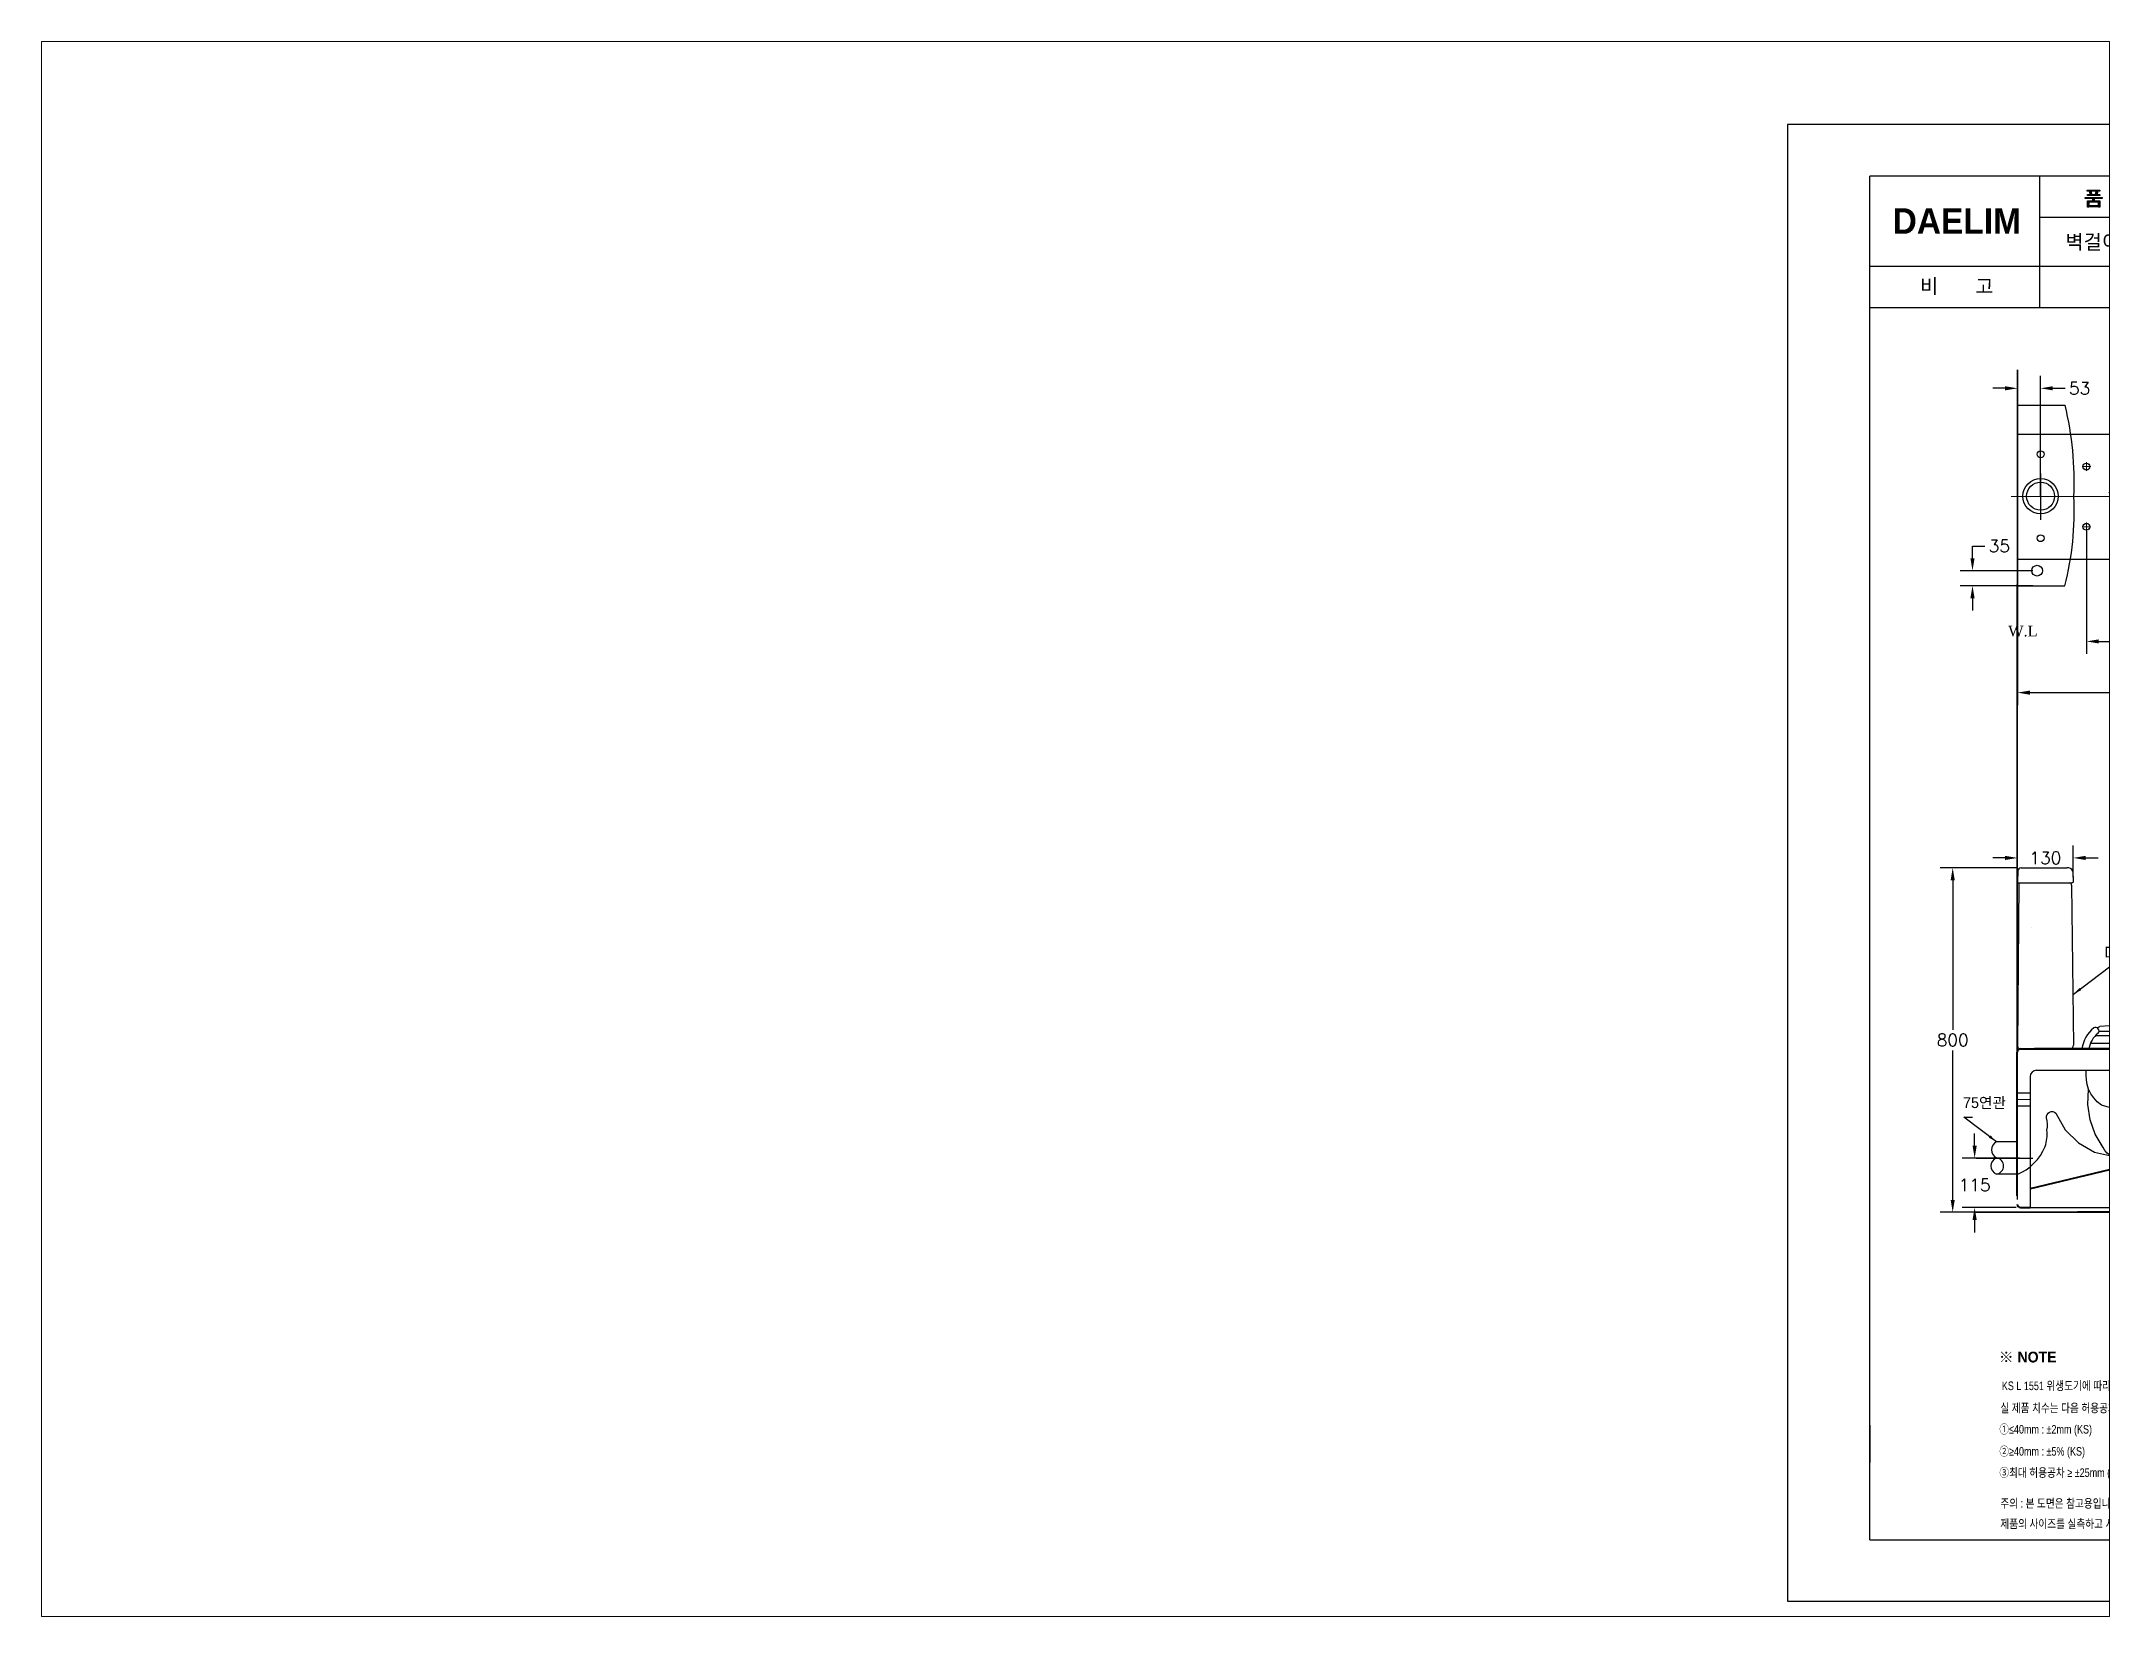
# Paper-space layout '배치1' of a CAD drawing. Extents: x 1.05 to 9.45, y 0.8 to 7.2.
# The model-space entities are those that its viewports show. They can reach past a viewport. Long polylines and large blocks are cut down to what shows.
import ezdxf

# ---------------------------------------------------------------- set-up
doc = ezdxf.new("R2010")
doc.units = 0
doc.header["$MEASUREMENT"] = 0
doc.linetypes.add('CENTER', pattern=[50.8, 31.75, -6.35, 6.35, -6.35])
doc.linetypes.add('DASHED2', pattern=[9.525, 6.35, -3.175])
doc.layers.get('0').update_dxf_attribs({"linetype": 'CONTINUOUS'})
doc.layers.get('Defpoints').update_dxf_attribs({"linetype": 'CONTINUOUS'})
for name, color, linetype in [('2', 2, 'CONTINUOUS'), ('BU', 7, 'CONTINUOUS'), ('DEFAULT', 7, 'CONTINUOUS'), ('Dim', 4, 'CONTINUOUS'), ('LINE', 7, 'CONTINUOUS'), ('MAIN', 7, 'CONTINUOUS'), ('POINT', 3, 'CONTINUOUS'), ('YA', 7, 'CONTINUOUS')]:
    doc.layers.add(name, color=color, linetype=linetype)
for name, color, linetype, lineweight in [('AM_6', 2, 'CONTINUOUS', 30), ('CEN', 1, 'CENTER', 5), ('OUTLINE', 11, 'CONTINUOUS', 40), ('Y', 202, 'CONTINUOUS', 35)]:
    doc.layers.add(name, color=color, linetype=linetype, lineweight=lineweight)
doc.styles.add('h', font='', dxfattribs={"height": 30})
doc.styles.add('MtXpl_', font='')
doc.styles.get("Standard").update_dxf_attribs({"font": 'txt.shx', "bigfont": 'ghs.shx'})
doc.styles.add('STYLE2', font='dutch.ttf', dxfattribs={"height": 25})
doc.styles.add('굴림', font='', dxfattribs={"height": 3.2})
doc.styles.add('스타일1', font='txt.shx', dxfattribs={"bigfont": 'ghs.shx'})
doc.styles.get('h').set_extended_font_data('Haansoft Batang')
doc.styles.get('MtXpl_').set_extended_font_data('Gulim', bold=True)
doc.styles.get('굴림').set_extended_font_data('Gulim')
doc.dimstyles.new('SERIM', dxfattribs={"dimscale": 10, "dimtxt": 3, "dimasz": 2, "dimexe": 1, "dimexo": 1.5, "dimgap": 1, "dimtad": 1, "dimtoh": 1, "dimdec": 0, "dimdsep": 46, "dimtxsty": 'h', "dimcen": -0.3, "dimclrt": 2, "dimadec": 0, "dimazin": 0, "dimtfac": 1, "dimtdec": 0, "dimtmove": 1, "dimatfit": 3, "dimfxl": 0, "dimtolj": 1, "dimtzin": 0, "dimarcsym": 0})
doc.dimstyles.get("Standard").update_dxf_attribs({"dimtxt": 0.18, "dimasz": 0.18, "dimexe": 0.18, "dimexo": 0.0625, "dimgap": 0.09, "dimtad": 0, "dimtih": 1, "dimtoh": 1, "dimdec": 4, "dimzin": 0, "dimdsep": 46, "dimtxsty": 'Standard', "dimcen": 0.09, "dimadec": 0, "dimazin": 0, "dimtfac": 1, "dimtdec": 4, "dimtofl": 0, "dimtmove": 0, "dimatfit": 0, "dimfxl": 0, "dimtolj": 1, "dimtzin": 0, "dimarcsym": 0})

# ---------------------------------------------------------------- blocks, each defined once
blk = doc.blocks.new('*D22')
at = {"layer": 'Defpoints', "color": 0}
for p in [(64391.7, 60737.3), (64391.7, 60597.3), (64423.1, 60597.3)]:
    blk.add_point(p, dxfattribs=at)
at = {"layer": 'Dim', "color": 0, "lineweight": -2}
for p, q in [((64401.7, 60737.3), (64451.9, 60737.3)), ((64423.1, 60708.5), (64423.1, 60691.3)), ((64423.1, 60626.1), (64423.1, 60643.3)), ((64401.7, 60597.3), (64451.9, 60597.3))]:
    blk.add_line(p, q, dxfattribs=at)
at = {"layer": 'Dim', "color": 0}
for points in [[(64418.3, 60708.5), (64427.9, 60708.5), (64423.1, 60737.3)], [(64418.3, 60626.1), (64427.9, 60626.1), (64423.1, 60597.3)]]:
    blk.add_solid(points, dxfattribs=at)
at = {"layer": 'Dim', "color": 0, "insert": (64423.1, 60667.3), "char_height": 28.8, "attachment_point": 5}
blk.add_mtext('\\A1;140', dxfattribs=at)
blk = doc.blocks.new('*D23')
at = {"layer": 'Defpoints', "color": 0}
for p in [(64189.9, 59805.1), (64031.1, 59004.7), (64100.3, 59004.7)]:
    blk.add_point(p, dxfattribs=at)
at = {"layer": 'Dim', "color": 0, "lineweight": -2}
for p, q in [((64179.9, 59805.1), (64002.3, 59805.1)), ((64031.1, 59776.3), (64031.1, 59428.9)), ((64031.1, 59033.5), (64031.1, 59380.9)), ((64090.3, 59004.7), (64002.3, 59004.7))]:
    blk.add_line(p, q, dxfattribs=at)
at = {"layer": 'Dim', "color": 0}
for points in [[(64026.3, 59776.3), (64035.9, 59776.3), (64031.1, 59805.1)], [(64026.3, 59033.5), (64035.9, 59033.5), (64031.1, 59004.7)]]:
    blk.add_solid(points, dxfattribs=at)
at = {"layer": 'Dim', "color": 0, "insert": (64031.1, 59404.9), "char_height": 28.8, "attachment_point": 5}
blk.add_mtext('\\A1;800', dxfattribs=at)
blk = doc.blocks.new('*D26')
at = {"layer": 'BU', "color": 0, "lineweight": -2}
for p, q in [((64082.1, 59159.3), (64082.1, 59188.1)), ((64186.1, 59130.5), (64053.3, 59130.5)), ((64178.9, 59015.7), (64053.3, 59015.7)), ((64082.1, 58986.9), (64082.1, 58958.1))]:
    blk.add_line(p, q, dxfattribs=at)
at = {"layer": 'BU', "color": 0}
for points in [[(64077.3, 59159.3), (64086.9, 59159.3), (64082.1, 59130.5)], [(64077.3, 58986.9), (64086.9, 58986.9), (64082.1, 59015.7)]]:
    blk.add_solid(points, dxfattribs=at)
at = {"layer": 'Defpoints', "color": 0}
for p in [(64196.1, 59130.5), (64082.1, 59015.7), (64188.9, 59015.7)]:
    blk.add_point(p, dxfattribs=at)
at = {"layer": 'BU', "color": 0, "insert": (64082.1, 59068.1), "char_height": 28.8, "attachment_point": 5}
blk.add_mtext('\\A1;115', dxfattribs=at)
blk = doc.blocks.new('*D14')
at = {"layer": 'BU', "color": 0, "lineweight": -2}
for p, q in [((64791.7, 60657.3), (64791.7, 60302.2)), ((64341.7, 60587.3), (64341.7, 60302.2)), ((64370.5, 60331), (64521.1, 60331)), ((64762.9, 60331), (64612.3, 60331))]:
    blk.add_line(p, q, dxfattribs=at)
at = {"layer": 'BU', "color": 0}
for points in [[(64370.5, 60335.8), (64370.5, 60326.2), (64341.7, 60331)], [(64762.9, 60335.8), (64762.9, 60326.2), (64791.7, 60331)]]:
    blk.add_solid(points, dxfattribs=at)
at = {"layer": 'Defpoints', "color": 0}
for p in [(64791.7, 60667.3), (64341.7, 60597.3), (64341.7, 60331)]:
    blk.add_point(p, dxfattribs=at)
at = {"layer": 'BU', "color": 0, "insert": (64566.7, 60331), "char_height": 28.8, "attachment_point": 5}
blk.add_mtext('\\A1;450', dxfattribs=at)
blk = doc.blocks.new('*D27')
at = {"layer": 'BU', "color": 0, "lineweight": -2}
for p, q in [((64181.6, 59783.3), (64181.6, 59856.8)), ((64311.1, 59783.3), (64311.1, 59856.8)), ((64152.8, 59828), (64124, 59828)), ((64339.9, 59828), (64368.7, 59828))]:
    blk.add_line(p, q, dxfattribs=at)
at = {"layer": 'BU', "color": 0}
for points in [[(64152.8, 59832.8), (64152.8, 59823.2), (64181.6, 59828)], [(64339.9, 59832.8), (64339.9, 59823.2), (64311.1, 59828)]]:
    blk.add_solid(points, dxfattribs=at)
at = {"layer": 'Defpoints', "color": 0}
for p in [(64311.1, 59828), (64181.6, 59773.3), (64311.1, 59773.3)]:
    blk.add_point(p, dxfattribs=at)
at = {"layer": 'BU', "color": 0, "insert": (64246.4, 59828), "char_height": 28.8, "attachment_point": 5}
blk.add_mtext('\\A1;130', dxfattribs=at)
blk = doc.blocks.new('*D28')
at = {"layer": 'BU', "color": 0, "lineweight": -2}
for p, q in [((64152.9, 60919), (64124.1, 60919)), ((64181.7, 60747.3), (64181.7, 60947.8)), ((64234.7, 60667.3), (64234.7, 60947.8)), ((64263.5, 60919), (64292.3, 60919))]:
    blk.add_line(p, q, dxfattribs=at)
at = {"layer": 'BU', "color": 0}
for points in [[(64152.9, 60923.8), (64152.9, 60914.2), (64181.7, 60919)], [(64263.5, 60923.8), (64263.5, 60914.2), (64234.7, 60919)]]:
    blk.add_solid(points, dxfattribs=at)
at = {"layer": 'Defpoints', "color": 0}
for p in [(64234.7, 60919), (64181.7, 60737.3), (64234.7, 60657.3)]:
    blk.add_point(p, dxfattribs=at)
at = {"layer": 'BU', "color": 0, "insert": (64325.9, 60919), "char_height": 28.8, "attachment_point": 5}
blk.add_mtext('\\A1;53', dxfattribs=at)
blk = doc.blocks.new('*D29')
at = {"layer": 'BU', "color": 0, "lineweight": -2}
for p, q in [((64077.1, 60523.8), (64077.1, 60552.6)), ((64077.1, 60552.6), (64105.9, 60552.6)), ((64217.1, 60495), (64048.3, 60495)), ((64217.1, 60460.2), (64048.3, 60460.2)), ((64077.1, 60431.4), (64077.1, 60402.6))]:
    blk.add_line(p, q, dxfattribs=at)
at = {"layer": 'BU', "color": 0}
for points in [[(64072.3, 60523.8), (64081.9, 60523.8), (64077.1, 60495)], [(64072.3, 60431.4), (64081.9, 60431.4), (64077.1, 60460.2)]]:
    blk.add_solid(points, dxfattribs=at)
at = {"layer": 'Defpoints', "color": 0}
for p in [(64077.1, 60495), (64227.1, 60495), (64227.1, 60460.2)]:
    blk.add_point(p, dxfattribs=at)
at = {"layer": 'BU', "color": 0, "insert": (64139.5, 60552.6), "char_height": 28.8, "attachment_point": 5}
blk.add_mtext('\\A1;35', dxfattribs=at)
blk = doc.blocks.new('*D8')
at = {"layer": 'BU', "color": 0, "lineweight": -2}
for p, q in [((64181.7, 60657.3), (64181.7, 60183.2)), ((64791.7, 60657.3), (64791.7, 60183.2)), ((64210.5, 60212), (64445.9, 60212)), ((64762.9, 60212), (64527.5, 60212))]:
    blk.add_line(p, q, dxfattribs=at)
at = {"layer": 'BU', "color": 0}
for points in [[(64210.5, 60216.8), (64210.5, 60207.2), (64181.7, 60212)], [(64762.9, 60216.8), (64762.9, 60207.2), (64791.7, 60212)]]:
    blk.add_solid(points, dxfattribs=at)
at = {"layer": 'Defpoints', "color": 0}
for p in [(64181.7, 60667.3), (64791.7, 60667.3), (64791.7, 60212)]:
    blk.add_point(p, dxfattribs=at)
at = {"layer": 'BU', "color": 0, "insert": (64486.7, 60212), "char_height": 28.8, "attachment_point": 5}
blk.add_mtext('\\A1;610', dxfattribs=at)

msp = doc.modelspace()

# ---------------------------------------------------------------- hatches: boundary and pattern name
at = {"layer": 'YA'}
h = msp.add_hatch(color=256, dxfattribs=at)
h.paths.add_polyline_path([(64606.2, 61375.6), (64606.2, 61380.4), (64608.7, 61380.4), (64609.1, 61380.4), (64609.4, 61380.4), (64609.5, 61380.4), (64609.6, 61380.3), (64609.6, 61380.3), (64609.6, 61380.3), (64609.6, 61380.3), (64609.7, 61380.3), (64609.7, 61380.2), (64609.7, 61380.2), (64609.7, 61380.2), (64609.7, 61380.2), (64609.7, 61380.2), (64609.7, 61380.2), (64609.7, 61380.2), (64609.7, 61380.1), (64609.7, 61380.1), (64609.6, 61379.9), (64609.5, 61379.7), (64609.4, 61379.4), (64609.3, 61379.1), (64609.3, 61354.7), (64606.2, 61354.7), (64606.2, 61363.7), (64596.3, 61363.7), (64596.3, 61366.3), (64606.2, 61366.3), (64606.2, 61373), (64596.3, 61373), (64596.3, 61375.6)])
h.paths.add_polyline_path([(64586.5, 61350.8), (64585.8, 61350.4), (64585.2, 61350), (64584.7, 61349.5), (64584.3, 61349), (64584, 61348.4), (64583.8, 61347.8), (64583.7, 61347.2), (64583.6, 61346.5), (64583.7, 61345.9), (64583.8, 61345.2), (64584, 61344.7), (64584.3, 61344.1), (64584.7, 61343.6), (64585.2, 61343.2), (64585.8, 61342.8), (64586.5, 61342.4), (64588.1, 61341.8), (64590.2, 61341.3), (64595.3, 61341), (64600.5, 61341.3), (64602.5, 61341.8), (64604.2, 61342.4), (64604.8, 61342.8), (64605.4, 61343.2), (64605.9, 61343.6), (64606.3, 61344.1), (64606.7, 61344.7), (64606.9, 61345.2), (64607, 61345.9), (64607.1, 61346.5), (64607, 61347.2), (64606.9, 61347.8), (64606.7, 61348.4), (64606.3, 61349), (64605.9, 61349.5), (64605.4, 61350), (64604.8, 61350.4), (64604.2, 61350.8), (64602.5, 61351.4), (64600.5, 61351.8), (64595.3, 61352.2), (64590.2, 61351.8), (64588.1, 61351.4)], flags=16)
h.paths.add_polyline_path([(64606.5, 61352.4), (64607.3, 61351.9), (64608.1, 61351.2), (64608.7, 61350.6), (64609.2, 61349.9), (64609.6, 61349.1), (64609.9, 61348.3), (64610.1, 61347.4), (64610.1, 61346.5), (64610.1, 61345.6), (64609.9, 61344.8), (64609.6, 61344), (64609.2, 61343.3), (64608.7, 61342.6), (64608.1, 61341.9), (64607.3, 61341.3), (64606.5, 61340.7), (64605.5, 61340.2), (64604.3, 61339.7), (64601.8, 61339), (64598.8, 61338.6), (64595.3, 61338.4), (64591.9, 61338.6), (64588.9, 61339), (64586.3, 61339.7), (64585.2, 61340.2), (64584.2, 61340.7), (64583.3, 61341.3), (64582.6, 61341.9), (64582, 61342.6), (64581.5, 61343.3), (64581.1, 61344), (64580.8, 61344.8), (64580.6, 61345.6), (64580.6, 61346.5), (64580.6, 61347.4), (64580.8, 61348.3), (64581.1, 61349.1), (64581.5, 61349.9), (64582, 61350.6), (64582.6, 61351.2), (64583.3, 61351.9), (64584.2, 61352.4), (64585.2, 61353), (64586.3, 61353.4), (64588.9, 61354.2), (64591.9, 61354.6), (64595.3, 61354.7), (64598.8, 61354.6), (64601.8, 61354.2), (64604.3, 61353.4), (64605.5, 61353)])
h.paths.add_polyline_path([(64578.7, 61376.1), (64578.7, 61362.9), (64591.7, 61362.9), (64591.7, 61376.1)], flags=16)
h.paths.add_polyline_path([(64594.8, 61378.7), (64594.8, 61360.3), (64575.5, 61360.3), (64575.5, 61378.7)])
h.paths.add_polyline_path([(64347.3, 61351.7), (64347.3, 61343.4), (64369.4, 61343.4), (64369.4, 61351.7)], flags=16)
h.paths.add_polyline_path([(64352.8, 61375.7), (64352.9, 61375.7), (64352.9, 61375.7), (64352.9, 61375.7), (64352.9, 61375.7), (64352.9, 61375.6), (64352.9, 61375.6), (64352.9, 61375.6), (64352.9, 61375.5), (64352.9, 61375.5), (64352.8, 61375.4), (64352.8, 61375.2), (64352.6, 61374.9), (64352.6, 61374.7), (64352.6, 61374.6), (64352.6, 61374.5), (64352.6, 61374.4), (64353.7, 61369.6), (64362.9, 61369.6), (64364.4, 61376.2), (64366.8, 61375.7), (64367.5, 61375.6), (64367.8, 61375.5), (64367.8, 61375.5), (64367.8, 61375.5), (64367.9, 61375.5), (64367.9, 61375.4), (64367.9, 61375.4), (64367.9, 61375.4), (64367.9, 61375.4), (64367.9, 61375.4), (64367.9, 61375.3), (64367.9, 61375.3), (64367.8, 61375.2), (64367.8, 61375.2), (64367.6, 61375), (64367.3, 61374.6), (64367.2, 61374.5), (64367.2, 61374.4), (64367.1, 61374.2), (64367.1, 61374.1), (64365.8, 61369.6), (64372.5, 61369.6), (64372.5, 61367.3), (64344.2, 61367.3), (64344.2, 61369.6), (64350.7, 61369.6), (64349.3, 61375.9), (64351.5, 61375.9), (64352.4, 61375.8), (64352.7, 61375.8), (64352.8, 61375.8), (64352.8, 61375.8)])
h.paths.add_polyline_path([(64373.1, 61379.4), (64373.1, 61377.1), (64343.6, 61377.1), (64343.6, 61379.4)])
h.paths.add_polyline_path([(64377.9, 61359.7), (64359.9, 61359.7), (64359.9, 61354.2), (64372.5, 61354.2), (64372.5, 61339.5), (64369.4, 61339.5), (64369.4, 61340.8), (64347.3, 61340.8), (64347.3, 61339.5), (64344.2, 61339.5), (64344.2, 61354.2), (64356.8, 61354.2), (64356.8, 61359.7), (64338.8, 61359.7), (64338.8, 61362.3), (64377.9, 61362.3)])

# ---------------------------------------------------------------- linework, layer by layer
at = {"layer": 'BU', "color": 0}
for p, q in [((64181.7, 60879.9), (64292.1, 60879.9)), ((64181.7, 60812.3), (64411.6, 60812.3)), ((64235.2, 60720.8), (64235.2, 60613.8)), ((64181.7, 60522.3), (64412.1, 60521.9)), ((64181.7, 60459.8), (64291.5, 60459.8)), ((64184.6, 59770.1), (64308.1, 59769.9)), ((64307.1, 59764.5), (64311.6, 59392.8)), ((64210.9, 59319.7), (64210.9, 59015.7)), ((64085.6, 59130.5), (64217.1, 59130.5)), ((64403.5, 59105), (64560.9, 59151.4)), ((64211.9, 59015.7), (64834.1, 59015.7))]:
    msp.add_line(p, q, dxfattribs=at)
for centre, radius, start, end in [((63555.7, 60702.3), 757.6, 357.352, 13.558), ((63621.6, 60632.3), 691.7, 345.5634, 2.9003), ((64298.2, 59792.3), 12.9, 22.6322, 99.252), ((64300.9, 59764.1), 6.28, 3.8043, 68.846), ((64303.6, 59392.8), 8, 270, 0)]:
    msp.add_arc(centre, radius, start, end, dxfattribs=at)
at = {"layer": 'CEN', "color": 0}
for p, q in [((64331.7, 60737.3), (64351.7, 60737.3)), ((64341.7, 60727.3), (64341.7, 60747.3)), ((64166.8, 60667.3), (64450, 60667.3)), ((64331.7, 60597.3), (64351.7, 60597.3)), ((64341.7, 60587.3), (64341.7, 60607.3))]:
    msp.add_line(p, q, dxfattribs=at)
at = {"layer": 'CEN'}
msp.add_line((64210.9, 59266.5), (64180.9, 59266.5), dxfattribs=at)
at = {"layer": 'DEFAULT', "color": 7}
for p, q in [((64371, 59425.4), (64771.4, 59425.4)), ((64350.1, 59384.7), (64421.3, 59384.7)), ((64351.2, 59397.6), (64789.1, 59397.6)), ((64362.8, 59415.2), (64781.2, 59415.2))]:
    msp.add_line(p, q, dxfattribs=at)
for centre, radius, start, end in [((64404.5, 59375), 73.8, 128.2835, 172.3899), ((64404.5, 59375), 58, 128.2835, 170.2995), ((64363.1, 59426.2), 7.94, 313.9053, 122.6617), ((64342.5, 59486.4), 58.6, 294.664, 301.4033), ((64563.8, 57329.9), 2115.1, 84.8259, 95.1741)]:
    msp.add_arc(centre, radius, start, end, dxfattribs=at)
at = {"layer": 'LINE'}
for p, q in [((64225.9, 59334.7), (64561.8, 59334.7)), ((64180.9, 59319.7), (64180.9, 59034.7)), ((64180.9, 59319.7), (64180.9, 59309.7))]:
    msp.add_line(p, q, dxfattribs=at)
at = {"layer": 'LINE', "linetype": 'DASHED2'}
for p, q in [((64210.9, 59281.5), (64180.9, 59281.5)), ((64210.9, 59251.5), (64180.9, 59251.5))]:
    msp.add_line(p, q, dxfattribs=at)
at = {"layer": 'LINE'}
for points in [[(64581.7, 59225.7, -0.034885), (64509.7, 59231.7, -0.004553), (64430.3, 59241.5, -0.043318), (64376.4, 59253.8, -0.1402), (64346.4, 59290.9, -0.075324), (64340.9, 59334.7, 0.033236)], [(64403.5, 59134.4, -0.206389), (64380.8, 59155, -0.195563), (64346.4, 59290.9)], [(64180.9, 59092.5, 0.202036), (64245.7, 59157.6, 0.103917), (64250.1, 59195.6, 0.105329), (64249.3, 59223.8, -0.753194), (64270.9, 59234.7, -1.112014)]]:
    msp.add_lwpolyline(points, format="xyb", dxfattribs=at)
at = {"layer": 'LINE', "color": 0}
for centre in [(64341.7, 60737.3), (64341.7, 60597.3)]:
    msp.add_circle(centre, 8, dxfattribs=at)
msp.add_arc((64579.6, 60670.8), 168, 143.3117, 215.2422, dxfattribs=at)
at = {"layer": 'LINE'}
for centre, radius, start, end in [((64225.9, 59319.7), 15, 90, 180), ((64418.9, 59292.5), 158.8, 201.316, 264.4478)]:
    msp.add_arc(centre, radius, start, end, dxfattribs=at)
at = {"layer": 'MAIN'}
for p, q in [((64189.9, 59805.3), (64296.1, 59805)), ((64214.2, 59666.8), (64214.2, 59666.8)), ((64191.3, 59384.7), (64329.1, 59384.7))]:
    msp.add_line(p, q, dxfattribs=at)
at = {"layer": 'MAIN', "color": 0}
for points in [[(64189.9, 59805.1, 0.378501), (64182.6, 59797.5), (64181.6, 59773.3, 0.426411), (64184.6, 59770.1)], [(64184.6, 59770.1), (64181.6, 59390.7, 0.414214), (64187.6, 59384.7), (64190.9, 59384.7)], [(64310.1, 59797.2), (64311.1, 59773, -0.426411), (64308.1, 59769.9)]]:
    msp.add_lwpolyline(points, format="xyb", dxfattribs=at)
for centre in [(64235.2, 60765.8), (64235.2, 60570.8)]:
    msp.add_circle(centre, 8, dxfattribs=at)
at = {"layer": 'OUTLINE', "color": 0}
for p, q in [((64180.9, 59042.7), (64180.9, 59376.7)), ((64188.9, 59384.7), (64775.1, 59384.7)), ((64741, 59384.7), (64221.3, 59384.7)), ((64403.5, 59105), (64210.9, 59059)), ((64188.9, 59015.7), (64210.9, 59015.7)), ((64794.8, 59004.7), (64320.9, 59004.7))]:
    msp.add_line(p, q, dxfattribs=at)
for centre, start, end in [((64188.9, 59376.7), 90, 180), ((64188.9, 59023.7), 180, 270)]:
    msp.add_arc(centre, 8, start, end, dxfattribs=at)
at = {"layer": 'POINT', "color": 0}
for centre, radius in [((64235.2, 60668.3), 41), ((64235.2, 60668.3), 32.5), ((64227.2, 60495.3), 12.5)]:
    msp.add_circle(centre, radius, dxfattribs=at)
at = {"layer": 'Y', "color": 0}
for p, q in [((64181.7, 60962), (64181.7, 60378)), ((64180.9, 60463.1), (64180.9, 59088)), ((64085.6, 59004.7), (65151, 59004.7))]:
    msp.add_line(p, q, dxfattribs=at)
at = {"layer": 'YA', "color": 7}
for p, q in [((65914.9, 61411.6), (63838.9, 61411.6)), ((63838.9, 60341.4), (63838.9, 61411.6)), ((64233.4, 61105.6), (64233.4, 61411.6)), ((65914.9, 61315.6), (64233.4, 61315.6)), ((65914.9, 61201.6), (63838.9, 61201.6)), ((65914.9, 61105.6), (63838.9, 61105.6)), ((65914.9, 61105.6), (63838.9, 61105.6)), ((63838.9, 58243.6), (63838.9, 60341.4)), ((63838.9, 58510.1), (63838.9, 58423.6)), ((63838.9, 58243.6), (64926.4, 58243.6)), ((63910.9, 58243.6), (64926.4, 58243.6))]:
    msp.add_line(p, q, dxfattribs=at)
at = {"layer": 'YA', "color": 0}
for p, q in [((64180.9, 59168.5), (64132.9, 59168.5)), ((64180.9, 59093.5), (64132.9, 59093.5))]:
    msp.add_line(p, q, dxfattribs=at)
msp.add_lwpolyline([(63647.6, 58101.1), (66073.1, 58101.1), (66073.1, 61531.5), (63647.6, 61531.5)], close=True, dxfattribs=at)
at = {"layer": 'YA', "color": 7}
for points in [[(64377.9, 61359.7), (64359.9, 61359.7), (64359.9, 61354.2), (64372.5, 61354.2), (64372.5, 61339.5), (64369.4, 61339.5), (64369.4, 61340.8), (64347.3, 61340.8), (64347.3, 61339.5), (64344.2, 61339.5), (64344.2, 61354.2), (64356.8, 61354.2), (64356.8, 61359.7), (64338.8, 61359.7), (64338.8, 61362.3), (64377.9, 61362.3), (64377.9, 61359.7)], [(64373.1, 61379.4), (64373.1, 61377.1), (64343.6, 61377.1), (64343.6, 61379.4), (64373.1, 61379.4)], [(64352.8, 61375.7), (64352.9, 61375.7), (64352.9, 61375.7), (64352.9, 61375.7), (64352.9, 61375.7), (64352.9, 61375.6), (64352.9, 61375.6), (64352.9, 61375.6), (64352.9, 61375.5), (64352.9, 61375.5), (64352.8, 61375.4), (64352.8, 61375.2), (64352.6, 61374.9), (64352.6, 61374.7), (64352.6, 61374.6), (64352.6, 61374.5), (64352.6, 61374.4), (64353.7, 61369.6), (64362.9, 61369.6), (64364.4, 61376.2), (64366.8, 61375.7), (64367.5, 61375.6), (64367.8, 61375.5), (64367.8, 61375.5), (64367.8, 61375.5), (64367.9, 61375.5), (64367.9, 61375.4), (64367.9, 61375.4), (64367.9, 61375.4), (64367.9, 61375.4), (64367.9, 61375.4), (64367.9, 61375.3), (64367.9, 61375.3), (64367.8, 61375.2), (64367.8, 61375.2), (64367.6, 61375), (64367.3, 61374.6), (64367.2, 61374.5), (64367.2, 61374.4), (64367.1, 61374.2), (64367.1, 61374.1), (64365.8, 61369.6), (64372.5, 61369.6), (64372.5, 61367.3), (64344.2, 61367.3), (64344.2, 61369.6), (64350.7, 61369.6), (64349.3, 61375.9), (64351.5, 61375.9), (64352.4, 61375.8), (64352.7, 61375.8), (64352.8, 61375.8), (64352.8, 61375.8), (64352.8, 61375.7)], [(64347.3, 61351.7), (64347.3, 61343.4), (64369.4, 61343.4), (64369.4, 61351.7), (64347.3, 61351.7)]]:
    msp.add_lwpolyline(points, dxfattribs=at)
at = {"layer": 'YA', "color": 0}
for points in [[(64411.6, 60812.3, 0.089318), (64422.6, 60814.5, -0.057144), (64439.2, 60826.1)], [(64412.1, 60521.9, 0.017188), (64423, 60520, 0.094955), (64441.9, 60508)]]:
    msp.add_lwpolyline(points, format="xyb", dxfattribs=at)
for centre, radius, start, end in [((64139.3, 59112.3), 19.8, 108.6393, 251.3607), ((64142.3, 59149.8), 21, 116.6156, 243.3844), ((64130.2, 59112.3), 19, 278.4485, 81.5515)]:
    msp.add_arc(centre, radius, start, end, dxfattribs=at)

# ---------------------------------------------------------------- texts
at = {"color": 3, "style": '굴림', "width": 0.8}
for s, p in [('KS L 1551 위생도기에 따라', (64145.2, 58591.6)), ('실 제품 치수는 다음 허용공차 내에서 변할 수 있습니다.', (64141.8, 58539.9)), ('①≤40mm : ±2mm (KS)', (64139.5, 58490.6)), ('②≥40mm : ±5%%% (KS)', (64139.5, 58439.3)), ('③최대 허용공차 ≥ ±25mm (KS)', (64139.5, 58389.8))]:
    msp.add_text(s, height=20, dxfattribs=at).set_placement(p)
at = {"color": 1, "style": '굴림', "width": 0.8}
for s, p in [('주의 : 본 도면은 참고용입니다 정확한 시공을 위해서 반드시', (64141.8, 58318.3)), ('제품의 사이즈를 실측하고 시공하여 주시기 바랍니다.', (64141.8, 58270.9))]:
    msp.add_text(s, height=20, dxfattribs=at).set_placement(p)
at = {"layer": '2', "style": 'MtXpl_'}
msp.add_text('※ NOTE', height=25, dxfattribs=at).set_placement((64138.4, 58655.9))
at = {"layer": 'AM_6', "color": 0, "insert": (64160.1, 60367.5), "char_height": 25, "width": 80.504, "attachment_point": 1, "style": 'STYLE2'}
msp.add_mtext('W.L', dxfattribs=at)
at = {"layer": 'AM_6', "color": 0, "char_height": 25, "attachment_point": 4, "style": 'h'}
for s, insert in [('{\\fGulim|b0|i0|c129|p50;DT-702}', (64383.7, 59609.1)), ('75{\\fGulim|b0|i0|c129|p50;연관}', (64055, 59258.4))]:
    msp.add_mtext(s, dxfattribs=dict(at, insert=insert))
at = {"layer": 'Dim', "color": 0, "insert": (64280.5, 61275.8), "char_height": 33.819, "width": 639, "attachment_point": 1, "style": '스타일1'}
msp.add_mtext('{\\fGulim|b0|i0|c129|p50; 벽걸이사이펀 변기}', dxfattribs=at)
at = {"layer": 'Dim', "color": 0, "insert": (63954.9, 61173), "char_height": 33.819, "attachment_point": 1, "style": '스타일1'}
msp.add_mtext('{\\fGulim|b0|i0|c129|p50;비       고}', dxfattribs=at)
at = {"layer": 'YA', "color": 7, "insert": (63891.7, 61337.4), "char_height": 59.437, "width": 290.871, "attachment_point": 1, "style": 'h'}
msp.add_mtext('{\\fHYGraphic-Medium|b1|i0|c129|p18;DAELIM}', dxfattribs=at)

# ---------------------------------------------------------------- dimensions: what is measured, and where the dimension line sits
at = {"layer": 'BU', "color": 0}
for base, p1, p2, picture, middle in [((64234.7, 60919), (64181.7, 60737.3), (64234.7, 60657.3), '*D28', (64325.9, 60919)), ((64791.7, 60212), (64181.7, 60667.3), (64791.7, 60667.3), '*D8', (64486.7, 60212)), ((64341.7, 60331), (64791.7, 60667.3), (64341.7, 60597.3), '*D14', (64566.7, 60331)), ((64311.1407, 59828.0223), (64181.5857, 59773.2616), (64311.1407, 59773.2616), '*D27', (64246.3632, 59828.0223))]:
    dim = msp.add_linear_dim(base=base, p1=p1, p2=p2, dimstyle='Standard', override={"dimscale": 160, "dimgap": 0.06, "dimdec": 0, "dimatfit": 3}, dxfattribs=at)
    dim.commit()
    dim.dimension.update_dxf_attribs({"geometry": picture, "text_midpoint": middle})
for base, p1, p2, picture, middle in [((64077.1, 60495), (64227.1, 60460.2), (64227.1, 60495), '*D29', (64139.5, 60552.6)), ((64082.1, 59015.7), (64196.1, 59130.5), (64188.9, 59015.7), '*D26', (64082.1, 59068.1))]:
    dim = msp.add_linear_dim(base=base, p1=p1, p2=p2, angle=90, dimstyle='Standard', override={"dimscale": 160, "dimgap": 0.06, "dimdec": 0, "dimatfit": 3}, dxfattribs=at)
    dim.commit()
    dim.dimension.update_dxf_attribs({"geometry": picture, "text_midpoint": middle, "dimtype": 160})
at = {"layer": 'Dim', "color": 0}
dim = msp.add_linear_dim(base=(64423.1, 60597.3), p1=(64391.7, 60737.3), p2=(64391.7, 60597.3), angle=90, dimstyle='Standard', override={"dimscale": 160, "dimgap": 0.06, "dimdec": 0, "dimatfit": 3}, dxfattribs=at)
dim.commit()
dim.dimension.update_dxf_attribs({"geometry": '*D22', "text_midpoint": (64423.1, 60667.3), "dimtype": 160})
dim = msp.add_linear_dim(base=(64031.1, 59004.7), p1=(64189.9, 59805.1), p2=(64100.3, 59004.7), angle=90, dimstyle='Standard', override={"dimscale": 160, "dimgap": 0.06, "dimdec": 0, "dimatfit": 3}, dxfattribs=at)
dim.commit()
dim.dimension.update_dxf_attribs({"geometry": '*D23', "text_midpoint": (64031.1, 59404.9)})

# ---------------------------------------------------------------- leaders
for points in [[(64311.6, 59511.2), (64396.6, 59576), (64416.6, 59576)], [(64132.9, 59168.5), (64057.3, 59226), (64077.3, 59226)]]:
    msp.add_leader(points, dimstyle='SERIM', override={"dimse1": 1}, dxfattribs=at)

psp = doc.layouts.new('배치1')

# ---------------------------------------------------------------- viewports
at = {"layer": 'Dim', "view_target_point": (62100.3716, 59447.8747)}
psp.add_viewport(center=(5.25, 4), size=(8.4, 6.4), view_center_point=(-106.4861, 447.304), view_height=3659.733505, dxfattribs=at)

doc.saveas('drawing.dxf')
